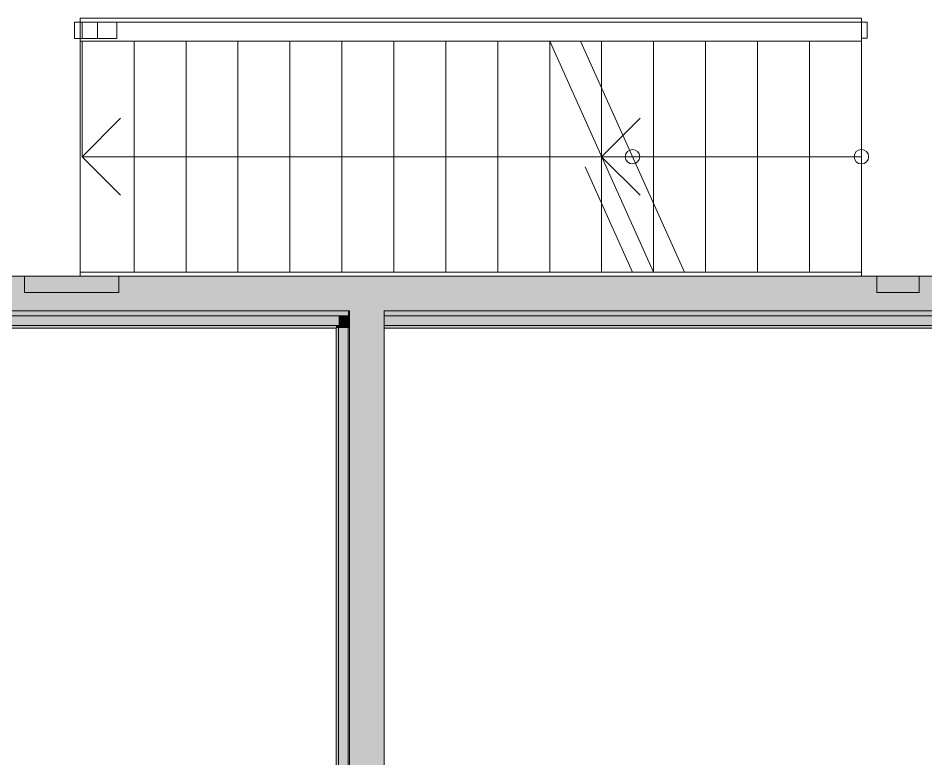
# Model space of a CAD drawing. Header units: metres. Extents: x -4 to 206, y -18 to 45.
# Drawn here: x 175.812 to 180.529, y 28.7 to 32.548 of the extents above; entities that cross this region are included whole.
import ezdxf

# ---------------------------------------------------------------- set-up
doc = ezdxf.new("R2010")
doc.units = ezdxf.units.M
doc.header["$MEASUREMENT"] = 0
doc.set_wipeout_variables(frame=1)
doc.linetypes.add('Grenzlinie', pattern=[0.008, 0.003, -0.005])
doc.linetypes.add('Wipeout_Contour', pattern=[1, 0, -1])
for name, color, linetype in [('120 Wand Innen tragend', 7, 'Continuous'), ('410 Treppe', 7, 'Continuous'), ('450 Absturzsicherung', 7, 'Continuous'), ('815 Raumbegrenzung', 7, 'Continuous')]:
    doc.layers.add(name, color=color, linetype=linetype)

# ---------------------------------------------------------------- blocks, each defined once
blk = doc.blocks.new('Decke_15_1', base_point=(180.0041, 32.4433))
at = {"layer": '410 Treppe', "color": 255, "linetype": 'Continuous', "lineweight": 0, "flags": 128}
blk.add_lwpolyline([(180.0041, 32.4433), (180.1942, 32.4438), (180.2241, 32.4437), (180.2241, 32.5283), (180.0041, 32.5283)], close=True, dxfattribs=at)
blk = doc.blocks.new('Decke_16_1', base_point=(180.2741, 31.2083))
at = {"layer": '410 Treppe', "color": 255, "linetype": 'Continuous', "lineweight": 0, "flags": 128}
blk.add_lwpolyline([(180.2741, 31.2083), (180.4642, 31.2078), (180.4941, 31.208), (180.4941, 31.1233), (180.2741, 31.1233)], close=True, dxfattribs=at)
blk = doc.blocks.new('Decke_19_1', base_point=(180.1442, 32.4433))
at = {"layer": '410 Treppe', "color": 255, "linetype": 'Continuous', "lineweight": 0, "flags": 128}
blk.add_lwpolyline([(180.1442, 32.4433), (180.1642, 32.4433), (180.1942, 32.4433), (180.1942, 32.4858), (180.1442, 32.4858)], close=True, dxfattribs=at)
blk = doc.blocks.new('Decke_20_1', base_point=(180.0942, 32.4433))
at = {"layer": '410 Treppe', "color": 255, "linetype": 'Continuous', "lineweight": 0, "flags": 128}
blk.add_lwpolyline([(180.0942, 32.4433), (180.1942, 32.4433), (180.1942, 32.5283), (180.0942, 32.5283)], close=True, dxfattribs=at)
blk = doc.blocks.new('Treppe_1_1', base_point=(168.0292, 39.9833))
at = {"layer": '410 Treppe', "color": 7, "linetype": 'Grenzlinie', "lineweight": 18, "ltscale": 200}
for p, q in [((178.4645, 32.4283), (176.1442, 32.4283)), ((176.1442, 32.4283), (176.1442, 31.2283)), ((179.0045, 31.2283), (178.4645, 32.4283)), ((176.1442, 31.2283), (179.0045, 31.2283))]:
    blk.add_line(p, q, dxfattribs=at)
at = {"layer": '410 Treppe', "color": 7, "linetype": 'Continuous', "lineweight": 18}
for p, q in [((178.8442, 32.4283), (178.5742, 32.4283)), ((179.1142, 31.2283), (178.5742, 32.4283)), ((179.1142, 32.4283), (178.8442, 32.4283)), ((178.8442, 32.4283), (178.8442, 31.8283)), ((178.8442, 31.8283), (178.8442, 32.4283)), ((179.3842, 32.4283), (179.1142, 32.4283)), ((179.1142, 32.4283), (179.1142, 31.2283)), ((179.1142, 31.2283), (179.1142, 32.4283)), ((179.6542, 32.4283), (179.3842, 32.4283)), ((179.3842, 32.4283), (179.3842, 31.2283)), ((179.3842, 31.2283), (179.3842, 32.4283)), ((179.9242, 32.4283), (179.6542, 32.4283)), ((179.6542, 32.4283), (179.6542, 31.2283)), ((179.6542, 31.2283), (179.6542, 32.4283)), ((180.1942, 32.4283), (179.9242, 32.4283)), ((179.9242, 32.4283), (179.9242, 31.2283)), ((179.9242, 31.2283), (179.9242, 32.4283)), ((180.1942, 31.2283), (180.1942, 32.4283)), ((179.1142, 31.2283), (179.3842, 31.2283)), ((179.3842, 31.2283), (179.6542, 31.2283)), ((179.6542, 31.2283), (179.9242, 31.2283)), ((179.9242, 31.2283), (180.1942, 31.2283))]:
    blk.add_line(p, q, dxfattribs=at)
at = {"layer": '410 Treppe', "color": 7, "linetype": 'Grenzlinie', "lineweight": 13, "ltscale": 200}
for p, q in [((176.3442, 32.0283), (176.1442, 31.8283)), ((176.4142, 31.8283), (176.1442, 31.8283)), ((176.1442, 31.8283), (176.3442, 31.6283)), ((178.7345, 31.8283), (176.4142, 31.8283))]:
    blk.add_line(p, q, dxfattribs=at)
at = {"layer": '410 Treppe', "color": 7, "linetype": 'Continuous', "lineweight": 13}
for p, q in [((179.0442, 32.0283), (178.8442, 31.8283)), ((179.9242, 31.8283), (178.8442, 31.8283)), ((178.8442, 31.8283), (179.0442, 31.6283)), ((180.1942, 31.8283), (179.9242, 31.8283))]:
    blk.add_line(p, q, dxfattribs=at)
at = {"layer": '410 Treppe', "color": 7, "linetype": 'Continuous', "lineweight": 13, "flags": 128}
blk.add_lwpolyline([(180.1942, 31.8658, 1), (180.1942, 31.7908, 1)], format="xyb", close=True, dxfattribs=at)
blk = doc.blocks.new('Wand_62_1', base_point=(174.6142, 30.9383))
at = {"layer": '120 Wand Innen tragend', "linetype": 'Continuous', "lineweight": 0, "true_color": 0x000000}
for points in [[(177.5342, 31.2083), (174.8642, 31.2083), (174.8642, 31.0283), (177.5342, 31.0283)], [(177.7142, 31.2083), (177.5342, 31.2083), (177.5342, 31.0283), (177.7142, 31.0283)], [(177.7142, 31.0283), (181.3242, 31.0283), (181.3242, 31.2083), (177.7142, 31.2083)], [(177.4767, 31.0008), (174.6767, 31.0008), (174.6767, 30.9508), (177.4767, 30.9508)], [(177.5267, 31.0008), (177.4767, 31.0008), (177.4767, 30.9508), (177.5267, 30.9508)], [(177.7142, 30.9508), (181.3242, 30.9508), (181.3242, 31.0008), (177.7142, 31.0008)], [(177.4642, 30.9508), (174.6267, 30.9508), (174.6267, 30.9383), (177.4642, 30.9383)], [(177.4767, 30.9508), (177.4642, 30.9508), (177.4642, 30.9383), (177.4767, 30.9383)], [(177.7142, 30.9383), (181.3242, 30.9383), (181.3242, 30.9508), (177.7142, 30.9508)]]:
    blk.add_hatch(color=18, dxfattribs=at).paths.add_polyline_path(points)
at = {"layer": '120 Wand Innen tragend', "linetype": 'Continuous', "lineweight": 0, "true_color": 0xffffff}
for points in [[(177.5267, 31.0283), (174.6975, 31.0283), (174.6842, 31.0139), (174.6842, 31.0008), (177.5267, 31.0008)], [(177.5342, 31.0283), (177.5267, 31.0283), (177.5267, 31.0008), (177.5342, 31.0008)], [(177.7142, 31.0008), (181.3242, 31.0008), (181.3242, 31.0283), (177.7142, 31.0283)]]:
    blk.add_hatch(color=7, dxfattribs=at).paths.add_polyline_path(points)
at = {"layer": '120 Wand Innen tragend', "color": 7, "linetype": 'Continuous', "lineweight": 13}
for p, q in [((174.6842, 31.0008), (177.5267, 31.0008)), ((177.5267, 31.0008), (177.5267, 30.9508)), ((177.7142, 31.0008), (181.3242, 31.0008)), ((174.6767, 30.9508), (177.4767, 30.9508)), ((177.4767, 30.9508), (177.4767, 30.9383)), ((177.7142, 30.9508), (181.3242, 30.9508))]:
    blk.add_line(p, q, dxfattribs=at)
at = {"layer": '120 Wand Innen tragend', "color": 7, "linetype": 'Continuous', "lineweight": 18}
for p, q in [((174.8642, 31.0283), (177.5342, 31.0283)), ((177.5342, 31.0283), (177.5342, 31.0008)), ((177.7142, 31.0008), (177.7142, 31.0283)), ((177.7142, 31.0283), (181.3242, 31.0283)), ((177.7142, 30.9508), (177.7142, 31.0008)), ((177.7142, 30.9383), (177.7142, 30.9508))]:
    blk.add_line(p, q, dxfattribs=at)
at = {"layer": '120 Wand Innen tragend', "color": 7, "linetype": 'Continuous', "lineweight": 18, "flags": 128}
blk.add_lwpolyline([(181.3242, 31.2083), (174.8642, 31.2083)], dxfattribs=at)
at = {"layer": '120 Wand Innen tragend', "color": 7, "linetype": 'Continuous', "lineweight": 13, "flags": 128}
for points in [[(174.6142, 30.9383), (177.4642, 30.9383)], [(177.7142, 30.9383), (181.3242, 30.9383)]]:
    blk.add_lwpolyline(points, dxfattribs=at)
blk = doc.blocks.new('Wand_64_1', base_point=(177.4642, 24.0133))
at = {"layer": '120 Wand Innen tragend', "linetype": 'Continuous', "lineweight": 0, "true_color": 0xffffff}
for points in [[(177.5342, 31.0008), (177.5267, 31.0008), (177.5267, 30.9508), (177.5342, 30.9508)], [(177.5342, 30.9508), (177.5267, 30.9508), (177.5267, 30.9383), (177.5342, 30.9383)], [(177.5267, 30.9383), (177.5267, 24.3233), (177.5342, 24.3233), (177.5342, 30.9383)]]:
    blk.add_hatch(color=7, dxfattribs=at).paths.add_polyline_path(points)
at = {"layer": '120 Wand Innen tragend', "linetype": 'Continuous', "lineweight": 0, "true_color": 0x000000}
for points in [[(177.7142, 31.0283), (177.5342, 31.0283), (177.5342, 31.0008), (177.7142, 31.0008)], [(177.7142, 31.0008), (177.5342, 31.0008), (177.5342, 30.9508), (177.7142, 30.9508)], [(177.5267, 30.9508), (177.4767, 30.9508), (177.4767, 30.9383), (177.5267, 30.9383)], [(177.7142, 30.9508), (177.5342, 30.9508), (177.5342, 30.9383), (177.7142, 30.9383)], [(177.4642, 30.9383), (177.4642, 24.3233), (177.4767, 24.3233), (177.4767, 30.9383)], [(177.4767, 30.9383), (177.4767, 24.3233), (177.5267, 24.3233), (177.5267, 30.9383)], [(177.5342, 30.9383), (177.5342, 24.3233), (177.7142, 24.3233), (177.7142, 30.9383)]]:
    blk.add_hatch(color=18, dxfattribs=at).paths.add_polyline_path(points)
at = {"layer": '120 Wand Innen tragend', "color": 7, "linetype": 'Continuous', "lineweight": 13}
for p, q in [((177.5267, 31.0008), (177.5267, 30.9508)), ((177.4767, 30.9508), (177.4767, 30.9383)), ((177.5267, 30.9508), (177.5267, 30.9383)), ((177.4767, 30.9383), (177.4767, 24.3233)), ((177.5267, 30.9383), (177.5267, 24.3233))]:
    blk.add_line(p, q, dxfattribs=at)
at = {"layer": '120 Wand Innen tragend', "color": 7, "linetype": 'Continuous', "lineweight": 18}
for p, q in [((177.5342, 31.0283), (177.5342, 31.0008)), ((177.5342, 31.0008), (177.5342, 30.9508)), ((177.7142, 31.0008), (177.7142, 31.0283)), ((177.7142, 30.9508), (177.7142, 31.0008)), ((177.5342, 30.9508), (177.5342, 30.9383)), ((177.7142, 30.9383), (177.7142, 30.9508)), ((177.5342, 30.9383), (177.5342, 24.3233))]:
    blk.add_line(p, q, dxfattribs=at)
at = {"layer": '120 Wand Innen tragend', "color": 7, "linetype": 'Continuous', "lineweight": 13, "flags": 128}
for points in [[(177.4642, 30.9383), (177.4642, 24.3233)], [(177.4642, 24.3233), (177.4767, 24.3233)], [(177.4767, 24.3233), (177.5267, 24.3233)], [(177.5267, 24.3233), (177.5342, 24.3233)]]:
    blk.add_lwpolyline(points, dxfattribs=at)
at = {"layer": '120 Wand Innen tragend', "color": 7, "linetype": 'Continuous', "lineweight": 18, "flags": 128}
blk.add_lwpolyline([(177.7142, 24.3233), (177.7142, 30.9383)], dxfattribs=at)
blk = doc.blocks.new('Wand_142_1', base_point=(180.1942, 32.4283))
at = {"color": 254, "linetype": 'Wipeout_Contour', "lineweight": 0, "ltscale": 724.440977}
blk.add_wipeout([(180.1942, 32.5483), (176.1342, 32.5483), (176.1342, 32.5183), (180.1942, 32.5183)], dxfattribs=at).dxf.layer = '450 Absturzsicherung'
at = {"color": 254, "linetype": 'Wipeout_Contour', "lineweight": 0, "ltscale": 724.376399}
blk.add_wipeout([(176.1342, 32.4283), (180.1942, 32.4283), (180.1942, 32.4583), (176.1342, 32.4583)], dxfattribs=at).dxf.layer = '450 Absturzsicherung'
at = {"layer": '450 Absturzsicherung', "color": 7, "linetype": 'Continuous', "lineweight": 18, "flags": 128}
for points in [[(180.1942, 32.5483), (176.1342, 32.5483)], [(176.1342, 32.4283), (180.1942, 32.4283)]]:
    blk.add_lwpolyline(points, dxfattribs=at)
at = {"color": 254, "linetype": 'Wipeout_Contour', "lineweight": 0, "ltscale": 724.426629}
blk.add_wipeout([(180.1942, 32.5183), (176.1342, 32.5183), (176.1342, 32.5083), (180.1942, 32.5083)], dxfattribs=at).dxf.layer = '450 Absturzsicherung'
at = {"color": 254, "linetype": 'Wipeout_Contour', "lineweight": 0, "ltscale": 724.390752}
blk.add_wipeout([(176.1342, 32.4583), (180.1942, 32.4583), (180.1942, 32.4683), (176.1342, 32.4683)], dxfattribs=at).dxf.layer = '450 Absturzsicherung'
at = {"color": 254, "linetype": 'Wipeout_Contour', "lineweight": 0, "ltscale": 724.408658}
blk.add_wipeout([(176.1342, 32.4683), (180.1942, 32.4683), (180.1942, 32.5083), (176.1342, 32.5083)], dxfattribs=at).dxf.layer = '450 Absturzsicherung'
at = {"layer": '450 Absturzsicherung', "color": 7, "linetype": 'Continuous', "lineweight": 18, "flags": 128}
for points in [[(176.1342, 32.5183), (176.1342, 32.5483)], [(176.1342, 32.5083), (176.1342, 32.5183)], [(176.1342, 32.4683), (176.1342, 32.5083)], [(180.1942, 32.5183), (180.1942, 32.5483)], [(180.1942, 32.5083), (180.1942, 32.5183)], [(180.1942, 32.4683), (180.1942, 32.5083)], [(176.1342, 32.4583), (176.1342, 32.4683)], [(176.1342, 32.4283), (176.1342, 32.4583)], [(180.1942, 32.4583), (180.1942, 32.4683)], [(180.1942, 32.4283), (180.1942, 32.4583)]]:
    blk.add_lwpolyline(points, dxfattribs=at)
blk = doc.blocks.new('Wand_178_1', base_point=(180.1942, 32.4283))
at = {"color": 254, "linetype": 'Wipeout_Contour', "lineweight": 0, "ltscale": 724.440977}
blk.add_wipeout([(180.1942, 32.5483), (176.1342, 32.5483), (176.1342, 32.5183), (180.1942, 32.5183)], dxfattribs=at).dxf.layer = '450 Absturzsicherung'
at = {"color": 254, "linetype": 'Wipeout_Contour', "lineweight": 0, "ltscale": 724.376399}
blk.add_wipeout([(176.1342, 32.4283), (180.1942, 32.4283), (180.1942, 32.4583), (176.1342, 32.4583)], dxfattribs=at).dxf.layer = '450 Absturzsicherung'
at = {"layer": '450 Absturzsicherung', "color": 7, "linetype": 'Continuous', "lineweight": 18, "flags": 128}
for points in [[(180.1942, 32.5483), (176.1342, 32.5483)], [(176.1342, 32.4283), (180.1942, 32.4283)]]:
    blk.add_lwpolyline(points, dxfattribs=at)
at = {"color": 254, "linetype": 'Wipeout_Contour', "lineweight": 0, "ltscale": 724.426629}
blk.add_wipeout([(180.1942, 32.5183), (176.1342, 32.5183), (176.1342, 32.5083), (180.1942, 32.5083)], dxfattribs=at).dxf.layer = '450 Absturzsicherung'
at = {"color": 254, "linetype": 'Wipeout_Contour', "lineweight": 0, "ltscale": 724.390752}
blk.add_wipeout([(176.1342, 32.4583), (180.1942, 32.4583), (180.1942, 32.4683), (176.1342, 32.4683)], dxfattribs=at).dxf.layer = '450 Absturzsicherung'
at = {"color": 254, "linetype": 'Wipeout_Contour', "lineweight": 0, "ltscale": 724.408658}
blk.add_wipeout([(176.1342, 32.4683), (180.1942, 32.4683), (180.1942, 32.5083), (176.1342, 32.5083)], dxfattribs=at).dxf.layer = '450 Absturzsicherung'
at = {"layer": '450 Absturzsicherung', "color": 7, "linetype": 'Continuous', "lineweight": 18, "flags": 128}
for points in [[(176.1342, 32.5183), (176.1342, 32.5483)], [(176.1342, 32.5083), (176.1342, 32.5183)], [(176.1342, 32.4683), (176.1342, 32.5083)], [(180.1942, 32.5183), (180.1942, 32.5483)], [(180.1942, 32.5083), (180.1942, 32.5183)], [(180.1942, 32.4683), (180.1942, 32.5083)], [(176.1342, 32.4583), (176.1342, 32.4683)], [(176.1342, 32.4283), (176.1342, 32.4583)], [(180.1942, 32.4583), (180.1942, 32.4683)], [(180.1942, 32.4283), (180.1942, 32.4583)]]:
    blk.add_lwpolyline(points, dxfattribs=at)
blk = doc.blocks.new('Decke_24_1', base_point=(176.1342, 32.4433))
at = {"layer": '410 Treppe', "color": 255, "linetype": 'Continuous', "lineweight": 0, "flags": 128}
blk.add_lwpolyline([(176.1342, 32.4433), (176.3242, 32.4433), (176.3242, 32.5283), (176.1042, 32.5283), (176.1042, 32.4433)], close=True, dxfattribs=at)
blk = doc.blocks.new('Decke_25_1', base_point=(176.1342, 32.4433))
at = {"layer": '410 Treppe', "color": 255, "linetype": 'Grenzlinie', "lineweight": 0, "ltscale": 200, "flags": 128}
blk.add_lwpolyline([(176.1342, 32.4433), (176.3242, 32.4433), (176.3242, 32.5283), (176.1042, 32.5283), (176.1042, 32.4433)], close=True, dxfattribs=at)
blk = doc.blocks.new('Decke_26_1', base_point=(176.1442, 31.2083))
at = {"layer": '410 Treppe', "color": 255, "linetype": 'Grenzlinie', "lineweight": 0, "ltscale": 200, "flags": 128}
blk.add_lwpolyline([(176.1442, 31.2083), (176.3342, 31.2083), (176.3342, 31.1233), (175.8442, 31.1233), (175.8442, 31.2083)], close=True, dxfattribs=at)
blk = doc.blocks.new('Decke_27_1', base_point=(176.1442, 31.2083))
at = {"layer": '410 Treppe', "color": 255, "linetype": 'Continuous', "lineweight": 0, "flags": 128}
blk.add_lwpolyline([(176.1442, 31.2083), (176.3342, 31.2083), (176.3342, 31.1233), (175.8442, 31.1233), (175.8442, 31.2083)], close=True, dxfattribs=at)
blk = doc.blocks.new('Decke_31_1', base_point=(176.1442, 32.4433))
at = {"layer": '410 Treppe', "color": 255, "linetype": 'Continuous', "lineweight": 0, "flags": 128}
blk.add_lwpolyline([(176.1442, 32.4433), (176.2242, 32.4433), (176.2242, 32.5283), (176.1442, 32.5283)], close=True, dxfattribs=at)
blk = doc.blocks.new('Decke_32_1', base_point=(176.1442, 32.4433))
at = {"layer": '410 Treppe', "color": 255, "linetype": 'Grenzlinie', "lineweight": 0, "ltscale": 200, "flags": 128}
blk.add_lwpolyline([(176.1442, 32.4433), (176.2242, 32.4433), (176.2242, 32.5283), (176.1442, 32.5283)], close=True, dxfattribs=at)
blk = doc.blocks.new('Treppe_3_1', base_point=(168.0292, 39.9833))
at = {"layer": '410 Treppe', "color": 7, "linetype": 'Continuous', "lineweight": 18}
for p, q in [((176.1442, 32.4283), (176.1342, 32.4283)), ((176.1342, 32.4283), (176.1342, 31.2283)), ((176.4142, 32.4283), (176.1442, 32.4283)), ((176.6842, 32.4283), (176.4142, 32.4283)), ((176.4142, 32.4283), (176.4142, 31.2283)), ((176.4142, 31.2283), (176.4142, 32.4283)), ((176.9542, 32.4283), (176.6842, 32.4283)), ((176.6842, 32.4283), (176.6842, 31.2283)), ((176.6842, 31.2283), (176.6842, 32.4283)), ((177.2242, 32.4283), (176.9542, 32.4283)), ((176.9542, 32.4283), (176.9542, 31.2283)), ((176.9542, 31.2283), (176.9542, 32.4283)), ((177.4942, 32.4283), (177.2242, 32.4283)), ((177.2242, 32.4283), (177.2242, 31.2283)), ((177.2242, 31.2283), (177.2242, 32.4283)), ((177.7642, 32.4283), (177.4942, 32.4283)), ((177.4942, 32.4283), (177.4942, 31.2283)), ((177.4942, 31.2283), (177.4942, 32.4283)), ((178.0342, 32.4283), (177.7642, 32.4283)), ((177.7642, 32.4283), (177.7642, 31.2283)), ((177.7642, 31.2283), (177.7642, 32.4283)), ((178.3042, 32.4283), (178.0342, 32.4283)), ((178.0342, 32.4283), (178.0342, 31.2283)), ((178.0342, 31.2283), (178.0342, 32.4283)), ((178.5742, 32.4283), (178.3042, 32.4283)), ((178.3042, 32.4283), (178.3042, 31.2283)), ((178.3042, 31.2283), (178.3042, 32.4283)), ((178.7345, 32.4283), (178.5742, 32.4283)), ((178.5742, 32.4283), (178.5742, 31.2283)), ((178.5742, 31.2283), (178.5742, 32.4283)), ((179.2745, 31.2283), (178.7345, 32.4283)), ((178.8442, 32.1846), (178.8442, 31.2283)), ((178.8442, 31.2283), (178.8442, 32.1846)), ((179.1142, 31.5846), (179.1142, 31.2283)), ((179.1142, 31.2283), (179.1142, 31.5846)), ((176.1342, 31.2283), (176.1442, 31.2283)), ((176.1442, 31.2283), (176.4142, 31.2283)), ((176.4142, 31.2283), (176.6842, 31.2283)), ((176.6842, 31.2283), (176.9542, 31.2283)), ((176.9542, 31.2283), (177.2242, 31.2283)), ((177.2242, 31.2283), (177.4942, 31.2283)), ((177.4942, 31.2283), (177.7642, 31.2283)), ((177.7642, 31.2283), (178.0342, 31.2283)), ((178.0342, 31.2283), (178.3042, 31.2283)), ((178.3042, 31.2283), (178.5742, 31.2283)), ((178.5742, 31.2283), (178.8442, 31.2283)), ((178.8442, 31.2283), (179.1142, 31.2283)), ((179.1142, 31.2283), (179.2745, 31.2283))]:
    blk.add_line(p, q, dxfattribs=at)
at = {"layer": '410 Treppe', "color": 7, "linetype": 'Continuous', "lineweight": 13}
for p, q in [((176.3442, 32.0283), (176.1442, 31.8283)), ((176.4142, 31.8283), (176.1442, 31.8283)), ((176.1442, 31.8283), (176.3442, 31.6283)), ((179.0045, 31.8283), (176.4142, 31.8283))]:
    blk.add_line(p, q, dxfattribs=at)
at = {"layer": '410 Treppe', "color": 7, "linetype": 'Continuous', "lineweight": 13, "flags": 128}
blk.add_lwpolyline([(179.0045, 31.8658, 1), (179.0045, 31.7908, 1)], format="xyb", close=True, dxfattribs=at)

msp = doc.modelspace()

# ---------------------------------------------------------------- block references
at = {"layer": '120 Wand Innen tragend', "color": 7, "lineweight": 25}
for name, p in [('Wand_62_1', (174.6142, 30.9383)), ('Wand_64_1', (177.4642, 24.0133))]:
    msp.add_blockref(name, p, dxfattribs=at)
at = {"layer": '410 Treppe', "color": 255, "linetype": 'Continuous', "lineweight": 0}
for name, p in [('Decke_15_1', (180.0041, 32.4433)), ('Decke_20_1', (180.0942, 32.4433)), ('Decke_19_1', (180.1442, 32.4433)), ('Decke_26_1', (176.1442, 31.2083)), ('Decke_27_1', (176.1442, 31.2083)), ('Decke_16_1', (180.2741, 31.2083))]:
    msp.add_blockref(name, p, dxfattribs=at)
at = {"layer": '410 Treppe', "color": 7, "linetype": 'Continuous', "lineweight": 13}
msp.add_blockref('Treppe_1_1', (168.0292, 39.9833), dxfattribs=at)

# ---------------------------------------------------------------- next in the draw order: block references
at = {"layer": '450 Absturzsicherung', "color": 7, "lineweight": 35}
msp.add_blockref('Wand_142_1', (180.1942, 32.4283), dxfattribs=at)

# ---------------------------------------------------------------- next in the draw order: block references
msp.add_blockref('Wand_178_1', (180.1942, 32.4283), dxfattribs=at)

# ---------------------------------------------------------------- next in the draw order: linework, layer by layer
at = {"layer": '815 Raumbegrenzung', "color": 8, "linetype": 'Continuous', "lineweight": 13}
msp.add_lwpolyline([(176.1342, 32.5283), (180.1942, 32.5283), (180.1942, 31.2083), (176.1342, 31.2083)], close=True, dxfattribs=at)

# ---------------------------------------------------------------- next in the draw order: block references
at = {"layer": '410 Treppe', "color": 255, "linetype": 'Continuous', "lineweight": 0}
for name, p in [('Decke_24_1', (176.1342, 32.4433)), ('Decke_25_1', (176.1342, 32.4433)), ('Decke_31_1', (176.1442, 32.4433)), ('Decke_32_1', (176.1442, 32.4433))]:
    msp.add_blockref(name, p, dxfattribs=at)
at = {"layer": '410 Treppe', "color": 7, "linetype": 'Continuous', "lineweight": 13}
msp.add_blockref('Treppe_3_1', (168.0292, 39.9833), dxfattribs=at)

doc.saveas('drawing.dxf')
